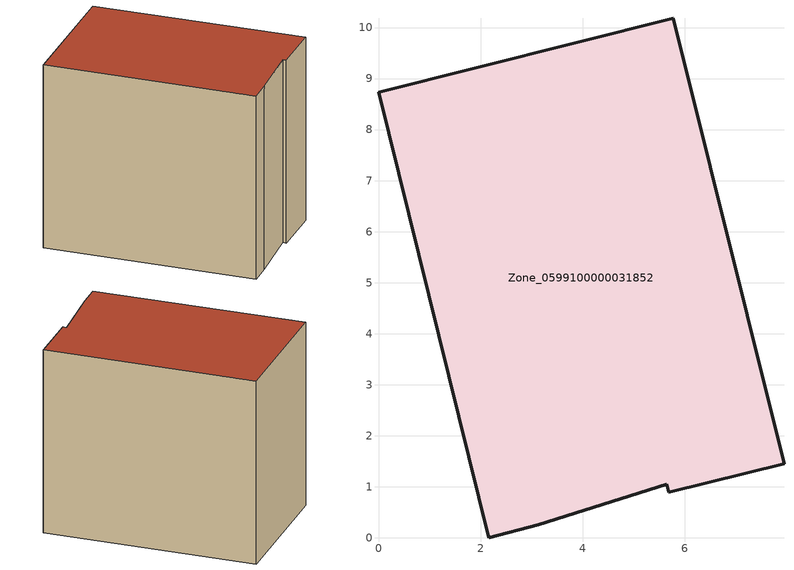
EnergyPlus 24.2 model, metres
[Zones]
Zone_0599100000031852
 floor ground (C_G): 2.16,0 0,8.73 5.78,10.18 7.95,1.45 5.69,0.89 5.66,1.05 3.13,0.25 z0
 wall outside (C_F): 0,8.73 2.16,0 3.13,0.25 5.66,1.05 5.69,0.89 7.95,1.45 5.78,10.18 0,8.73 z0:8.02
 roof outside (C_R): 5.69,0.89 7.95,1.45 5.78,10.18 0,8.73 2.16,0 3.13,0.25 5.66,1.05 z8.02
[BUILDING]
Pand.0599100000031852: North Axis=0; Terrain=City; Loads Convergence Tolerance Value=0.04; Temperature Convergence Tolerance Value=0.4; Solar Distribution=FullExterior; Maximum Number of Warmup Days=25; Minimum Number of Warmup Days=1
[Site:Location]
Rotterdam.The.Hague.AP_ZH_NLD Design_Conditions: Latitude=51.96; Longitude=4.45; Time Zone=1; Elevation=-4.5
[SITE:GROUNDTEMPERATURE:BUILDINGSURFACE]
18, 18, 18, 18, 18, 18, 18, 18, 18, 18, 18, 18
[MATERIAL] Thermal Absorptance=0.9; Solar Absorptance=0.7; Visible Absorptance=0.7
Name | Roughness | Thickness | Conductivity | Density | Specific Heat
G.TI.1965-1974 | MediumSmooth | 0.15 | 0.882353 | 540 | 1210
F.TI.1965-1974 | Rough | 0.3 | 0.697674 | 1920 | 840
R.TI.1965-1974 | MediumRough | 0.2 | 0.232558 | 1500 | 1000
[CONSTRUCTION]
C_G: G.TI.1965-1974
C_F: F.TI.1965-1974
C_R: R.TI.1965-1974
[ZONE]
Zone_0599100000031852: Type=1; Multiplier=1; Ceiling Height=Autocalculate; Volume=Autocalculate; Floor Area=autocalculate; Part of Total Floor Area=Yes
[ZONEINFILTRATION:DESIGNFLOWRATE]
Infil_Zone_0599100000031852: Zone or ZoneList or Space or SpaceList=Zone_0599100000031852; Schedule=AlwaysOn; Design Flow Rate Calculation Method=Flow/Area; Flow Rate per Floor Area=0.003; Constant Term Coefficient=1; Temperature Term Coefficient=0; Velocity Term Coefficient=0; Velocity Squared Term Coefficient=0
[HVACTEMPLATE:ZONE:IDEALLOADSAIRSYSTEM]
Zone_0599100000031852: Maximum Heating Supply Air Temperature=50; Minimum Cooling Supply Air Temperature=13; Maximum Heating Supply Air Humidity Ratio=0.0156; Minimum Cooling Supply Air Humidity Ratio=0.0077; Heating Limit=NoLimit; Cooling Limit=NoLimit; Dehumidification Control Type=ConstantSensibleHeatRatio; Cooling Sensible Heat Ratio=0.7; Dehumidification Setpoint=60; Humidification Control Type=None; Humidification Setpoint=30; Outdoor Air Method=None; Outdoor Air Flow Rate per Person=0.00944; Outdoor Air Flow Rate per Zone Floor Area=0; Outdoor Air Flow Rate per Zone=0; Demand Controlled Ventilation Type=None; Outdoor Air Economizer Type=NoEconomizer; Heat Recovery Type=None; Sensible Heat Recovery Effectiveness=0.7; Latent Heat Recovery Effectiveness=0.65
[ZONECONTROL:THERMOSTAT]
ThermostatControl_Zone_0599100000031852: Zone or ZoneList=Zone_0599100000031852; Control Type Schedule=DualSetpointControlType; Control 1=Thermostat_Zone_0599100000031852; Temperature Difference Between Cutout And Setpoint=0
[THERMOSTATSETPOINT:DUALSETPOINT]
Thermostat_Zone_0599100000031852: Heating Setpoint Temperature Schedule=HeatingSetpoint_Zone_0599100000031852; Cooling Setpoint Temperature Schedule=CoolingSetpoint_Zone_0599100000031852
[SCHEDULE:COMPACT]
HeatingSetpoint_Zone_0599100000031852: Through: 12/31, For: AllDays, Until: 24:00, 21
CoolingSetpoint_Zone_0599100000031852: Through: 12/31, For: AllDays, Until: 24:00, 24
DualSetpointControlType: Through: 12/31, For: AllDays, Until: 24:00, 4
AlwaysOn: Through: 12/31, For: AllDays, Until: 24:00, 1
